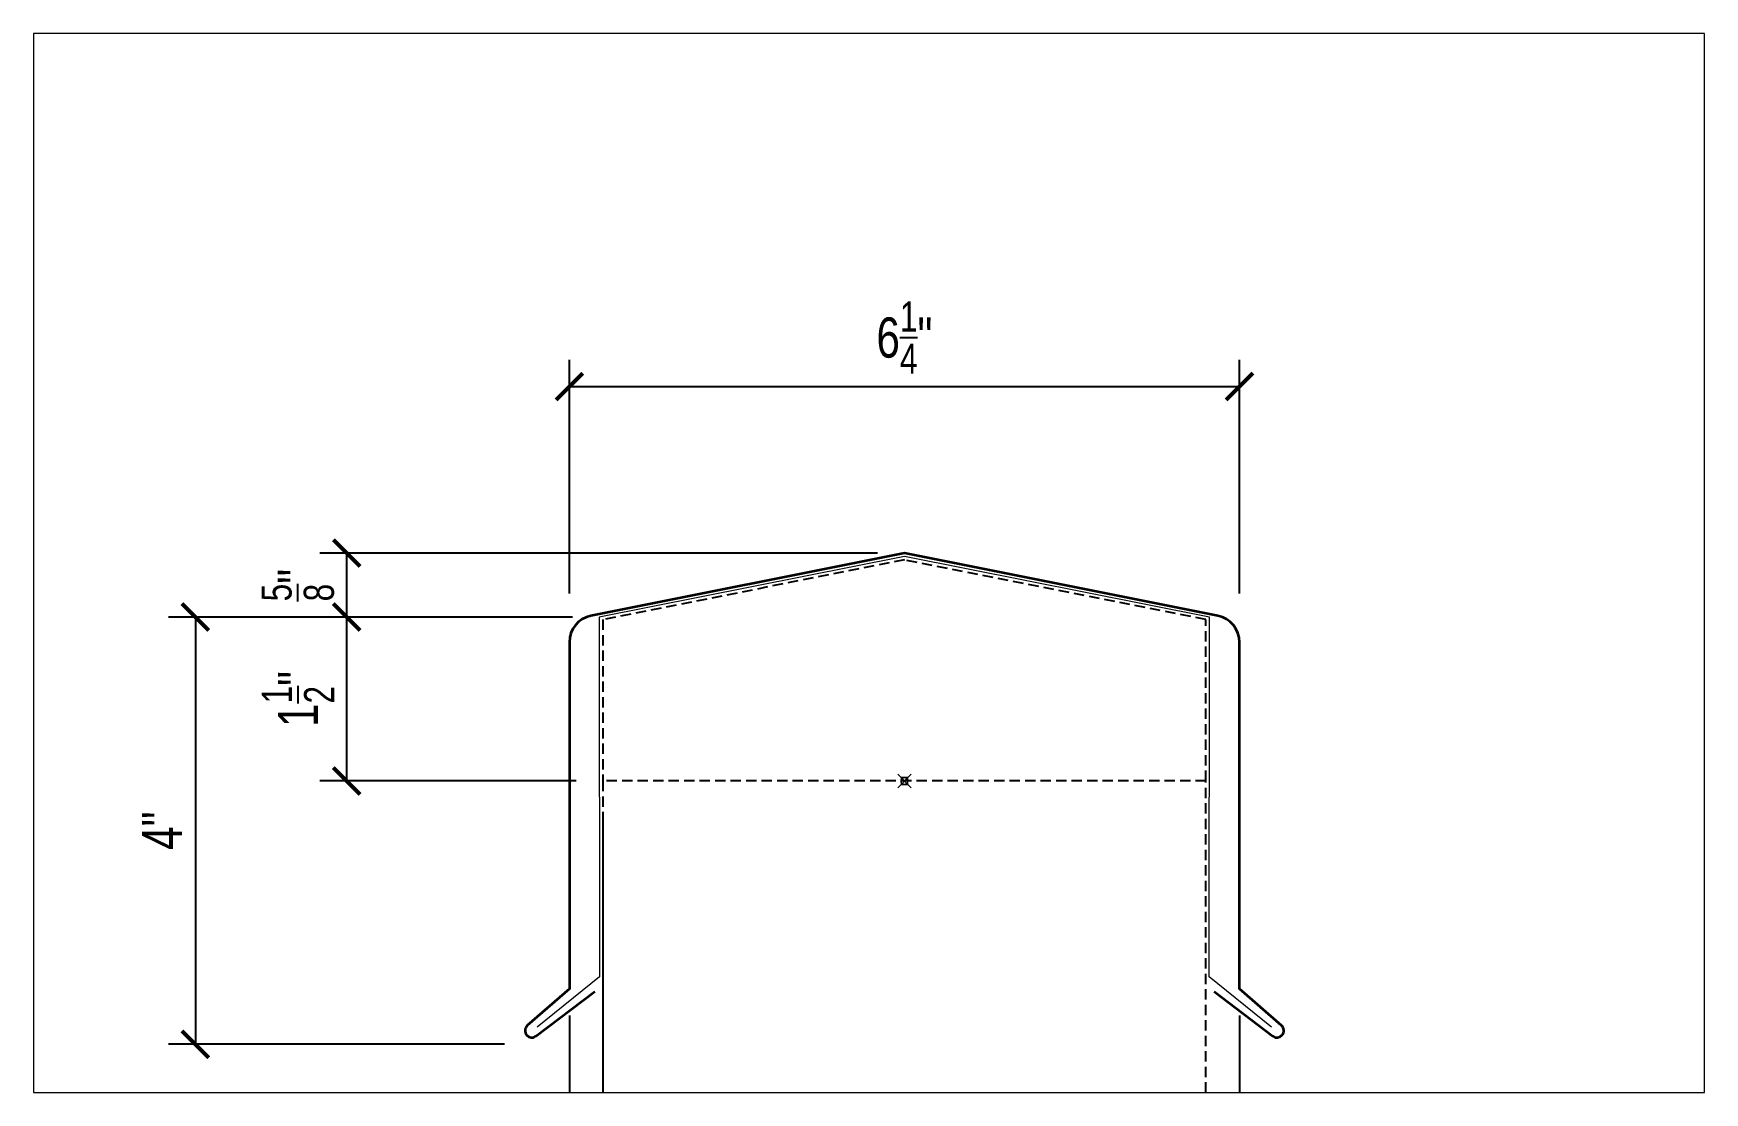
# Paper-space layout 'Work' of a CAD drawing. Header units: inches. Extents: x 0 to 35.5, y 0 to 22.5.
# The model-space entities are those that its viewports show. They can reach past a viewport. Long polylines and large blocks are cut down to what shows.
import ezdxf
from ezdxf.enums import TextEntityAlignment as Align

# ---------------------------------------------------------------- set-up
doc = ezdxf.new("R2010")
doc.units = ezdxf.units.IN
doc.header["$LTSCALE"] = 4
doc.header["$MEASUREMENT"] = 0
doc.header["$PDMODE"] = 99
doc.header["$PDSIZE"] = 0.0625
doc.linetypes.add('HIDDEN2', pattern=[0.1875, 0.125, -0.0625])
doc.layers.get('Defpoints').update_dxf_attribs({"color": 121})
for name, color, linetype, lineweight in [('A-Anno-Dims', 211, 'Continuous', 25), ('G-Anno-Ttlb', 213, 'Continuous', 50), ('SubStrate', 81, 'HIDDEN2', 25), ('Thin', 150, 'Continuous', 18), ('Wide', 212, 'Continuous', 35)]:
    doc.layers.add(name, color=color, linetype=linetype, lineweight=lineweight)
doc.layers.add('G-Anno-Nplt', color=140, linetype='Continuous', lineweight=18, plot=False)
doc.layers.add('G-Anno-View', color=161, linetype='Continuous', lineweight=18, plot=False)
doc.styles.add('Arch-Dim', font='ARIAL.TTF', dxfattribs={"width": 0.75})
doc.styles.add('RomanS', font='romans.shx')
doc.dimstyles.new('Aec-Arch-I-3', dxfattribs={"dimscale": 4, "dimtxt": 0.09375, "dimasz": 0.0625, "dimexe": 0.0625, "dimexo": 0.0625, "dimgap": 0.03125, "dimtad": 1, "dimdec": 4, "dimzin": 3, "dimdsep": 46, "dimlunit": 4, "dimtxsty": 'Arch-Dim', "dimblk": 'ARCHTICK', "dimcen": 0.09375, "dimclrd": 8, "dimclre": 8, "dimazin": 2, "dimtfac": 0.75, "dimtdec": 4, "dimtix": 1, "dimtmove": 1, "dimatfit": 2, "dimldrblk": 'OPEN90', "dimfxl": 1, "dimtolj": 1, "dimtzin": 0, "dimarcsym": 0})

# ---------------------------------------------------------------- blocks, each defined once
blk = doc.blocks.new('_ArchTick')
at = {"color": 0, "linetype": 'ByBlock', "const_width": 0.15}
blk.add_lwpolyline([(-0.5, -0.5), (0.5, 0.5)], dxfattribs=at)
blk = doc.blocks.new('*D107')
at = {"layer": 'A-Anno-Dims', "color": 8, "lineweight": -2}
for p, q in [((1654.792, 1663.207), (1654.792, 1665.386)), ((1661.042, 1663.207), (1661.042, 1665.386)), ((1654.792, 1665.136), (1661.042, 1665.136))]:
    blk.add_line(p, q, dxfattribs=at)
at = {"layer": 'Defpoints', "color": 0}
for p in [(1661.042, 1665.136), (1654.792, 1662.957), (1661.042, 1662.957)]:
    blk.add_point(p, dxfattribs=at)
at = {"layer": 'A-Anno-Dims', "color": 8, "lineweight": -2, "xscale": 0.25, "yscale": 0.25, "zscale": 0.25, "rotation": 180}
blk.add_blockref('_ArchTick', (1654.792, 1665.136), dxfattribs=at)
at = {"layer": 'A-Anno-Dims', "color": 8, "lineweight": -2, "xscale": 0.25, "yscale": 0.25, "zscale": 0.25}
blk.add_blockref('_ArchTick', (1661.042, 1665.136), dxfattribs=at)
at = {"layer": 'A-Anno-Dims', "color": 0, "insert": (1657.917, 1665.593), "char_height": 0.375, "attachment_point": 5, "style": 'Arch-Dim'}
blk.add_mtext('\\A1;6{\\H0.750000x;\\S1/4;}"', dxfattribs=at)
blk = doc.blocks.new('_Open90')
at = {"color": 0, "linetype": 'ByBlock', "lineweight": -2}
for p, q in [((0, 0), (-1, 0)), ((-0.5, 0.5), (0, 0)), ((0, 0), (-0.5, -0.5))]:
    blk.add_line(p, q, dxfattribs=at)
blk = doc.blocks.new('*D104')
at = {"layer": 'A-Anno-Dims', "color": 8, "lineweight": -2}
for p, q in [((1654.82, 1662.986), (1652.465, 1662.986)), ((1652.715, 1661.457), (1652.715, 1662.986)), ((1654.854, 1661.457), (1652.465, 1661.457))]:
    blk.add_line(p, q, dxfattribs=at)
at = {"layer": 'Defpoints', "color": 0}
for p in [(1652.715, 1662.986), (1655.07, 1662.986), (1655.104, 1661.457)]:
    blk.add_point(p, dxfattribs=at)
at = {"layer": 'A-Anno-Dims', "color": 8, "lineweight": -2, "xscale": 0.25, "yscale": 0.25, "zscale": 0.25}
for p, rotation in [((1652.715, 1662.986), 90), ((1652.715, 1661.457), 270)]:
    blk.add_blockref('_ArchTick', p, dxfattribs=dict(at, rotation=rotation))
at = {"layer": 'A-Anno-Dims', "color": 0, "insert": (1652.261, 1662.222), "char_height": 0.375, "attachment_point": 5, "rotation": 90, "style": 'Arch-Dim'}
blk.add_mtext('\\A1;1{\\H0.750000x;\\S1/2;}"', dxfattribs=at)
blk = doc.blocks.new('*D105')
at = {"layer": 'A-Anno-Dims', "color": 8, "lineweight": -2}
for p, q in [((1654.82, 1662.986), (1651.054, 1662.986)), ((1651.304, 1662.986), (1651.304, 1659.001)), ((1654.186, 1659.001), (1651.054, 1659.001))]:
    blk.add_line(p, q, dxfattribs=at)
at = {"layer": 'Defpoints', "color": 0}
for p in [(1655.07, 1662.986), (1651.304, 1659.001), (1654.436, 1659.001)]:
    blk.add_point(p, dxfattribs=at)
at = {"layer": 'A-Anno-Dims', "color": 8, "lineweight": -2, "xscale": 0.25, "yscale": 0.25, "zscale": 0.25}
for p, rotation in [((1651.304, 1662.986), 90), ((1651.304, 1659.001), 270)]:
    blk.add_blockref('_ArchTick', p, dxfattribs=dict(at, rotation=rotation))
at = {"layer": 'A-Anno-Dims', "color": 0, "insert": (1650.992, 1660.994), "char_height": 0.375, "attachment_point": 5, "rotation": 90, "style": 'Arch-Dim'}
blk.add_mtext('\\A1;4"', dxfattribs=at)
blk = doc.blocks.new('*D106')
at = {"layer": 'A-Anno-Dims', "color": 8, "lineweight": -2}
for p, q in [((1655.104, 1661.139), (1655.104, 1656.777)), ((1654.792, 1659.269), (1654.792, 1656.777)), ((1654.948, 1657.027), (1654.227, 1656.144)), ((1655.104, 1657.027), (1654.792, 1657.027)), ((1654.227, 1656.144), (1653.56, 1656.144))]:
    blk.add_line(p, q, dxfattribs=at)
at = {"layer": 'Defpoints', "color": 0}
for p in [(1655.104, 1661.389), (1654.792, 1659.519), (1654.792, 1657.027)]:
    blk.add_point(p, dxfattribs=at)
at = {"layer": 'A-Anno-Dims', "color": 8, "lineweight": -2, "xscale": 0.25, "yscale": 0.25, "zscale": 0.25, "rotation": 180}
blk.add_blockref('_ArchTick', (1654.792, 1657.027), dxfattribs=at)
at = {"layer": 'A-Anno-Dims', "color": 8, "lineweight": -2, "xscale": 0.25, "yscale": 0.25, "zscale": 0.25}
blk.add_blockref('_ArchTick', (1655.104, 1657.027), dxfattribs=at)
at = {"layer": 'A-Anno-Dims', "color": 0, "insert": (1653.893, 1656.601), "char_height": 0.375, "attachment_point": 5, "style": 'Arch-Dim'}
blk.add_mtext('\\A1;{\\H0.750000x;\\S5/16;}"', dxfattribs=at)
blk = doc.blocks.new('*D108')
at = {"layer": 'A-Anno-Dims', "color": 8, "lineweight": -2}
for p, q in [((1661.042, 1659.269), (1661.042, 1656.686)), ((1660.729, 1658.298), (1660.729, 1656.686)), ((1660.729, 1656.936), (1661.042, 1656.936)), ((1660.885, 1656.936), (1661.883, 1655.832)), ((1661.883, 1655.832), (1662.551, 1655.832))]:
    blk.add_line(p, q, dxfattribs=at)
at = {"layer": 'Defpoints', "color": 0}
for p in [(1661.042, 1659.519), (1660.729, 1658.548), (1661.042, 1656.936)]:
    blk.add_point(p, dxfattribs=at)
at = {"layer": 'A-Anno-Dims', "color": 8, "lineweight": -2, "xscale": 0.25, "yscale": 0.25, "zscale": 0.25, "rotation": 180}
blk.add_blockref('_ArchTick', (1660.729, 1656.936), dxfattribs=at)
at = {"layer": 'A-Anno-Dims', "color": 8, "lineweight": -2, "xscale": 0.25, "yscale": 0.25, "zscale": 0.25}
blk.add_blockref('_ArchTick', (1661.042, 1656.936), dxfattribs=at)
at = {"layer": 'A-Anno-Dims', "color": 0, "insert": (1662.217, 1656.289), "char_height": 0.375, "attachment_point": 5, "style": 'Arch-Dim'}
blk.add_mtext('\\A1;{\\H0.750000x;\\S5/16;}"', dxfattribs=at)
blk = doc.blocks.new('*D111')
at = {"layer": 'A-Anno-Dims', "color": 8, "lineweight": -2}
for p, q in [((1657.667, 1663.582), (1652.465, 1663.582)), ((1652.715, 1662.986), (1652.715, 1663.582)), ((1654.82, 1662.986), (1652.465, 1662.986))]:
    blk.add_line(p, q, dxfattribs=at)
at = {"layer": 'Defpoints', "color": 0}
for p in [(1652.715, 1663.582), (1657.917, 1663.582), (1655.07, 1662.986)]:
    blk.add_point(p, dxfattribs=at)
at = {"layer": 'A-Anno-Dims', "color": 8, "lineweight": -2, "xscale": 0.25, "yscale": 0.25, "zscale": 0.25}
for p, rotation in [((1652.715, 1663.582), 90), ((1652.715, 1662.986), 270)]:
    blk.add_blockref('_ArchTick', p, dxfattribs=dict(at, rotation=rotation))
at = {"layer": 'A-Anno-Dims', "color": 0, "insert": (1652.258, 1663.284), "char_height": 0.375, "attachment_point": 5, "rotation": 90, "style": 'Arch-Dim'}
blk.add_mtext('\\A1;{\\H0.750000x;\\S5/8;}"', dxfattribs=at)
blk = doc.blocks.new('Anno_Title_T2')
at = {"color": 0, "linetype": 'ByBlock', "lineweight": -2, "style": 'RomanS'}
blk.add_attdef('TITLE', (0, 0.5), '', height=1.25, dxfattribs=at)
blk.add_attdef('SCALE', text='', height=0.75, dxfattribs=at).set_placement((0, -0.5), align=Align.TOP_LEFT)
blk = doc.blocks.new('AecDtl_PeakedCoping6UK')
at = {"layer": 'Thin'}
blk.add_lwpolyline([(3.425, -2.297), (2.844, -1.828), (2.847, 1.529), (0, 2.094), (-2.847, 1.529), (-2.844, -1.828), (-3.425, -2.297)], dxfattribs=at)
at = {"layer": 'Wide'}
blk.add_lwpolyline([(2.888, -1.964), (3.437, -2.381, 0.393565), (3.521, -2.372), (3.523, -2.37, 0.414214), (3.517, -2.282), (3.125, -1.938), (3.125, 1.295, 0.357511), (2.924, 1.54), (0, 2.125), (-2.924, 1.54, 0.357511), (-3.125, 1.295), (-3.125, -1.938), (-3.517, -2.282, 0.414214), (-3.523, -2.37), (-3.521, -2.372, 0.393565), (-3.437, -2.381), (-2.888, -1.964)], format="xyb", dxfattribs=at)

msp = doc.modelspace()

# ---------------------------------------------------------------- linework, layer by layer
at = {"layer": 'G-Anno-Nplt'}
msp.add_point((1657.91655, 1661.45685), dxfattribs=at)
at = {"layer": 'SubStrate'}
msp.add_lwpolyline([(1660.72905, 1661.45685), (1660.72905, 1662.96183), (1657.91655, 1663.51935), (1655.10405, 1662.96183), (1655.10405, 1661.45685)], dxfattribs=at)
msp.add_lwpolyline([(1655.10405, 1655.63891), (1660.72905, 1655.63891), (1660.72905, 1661.45685), (1655.10405, 1661.45685)], close=True, dxfattribs=at)

# ---------------------------------------------------------------- block references
msp.add_blockref('AecDtl_PeakedCoping6UK', (1657.91655, 1661.45685))
at = {"layer": 'G-Anno-Ttlb'}
ref = msp.add_blockref('Anno_Title_T2', (1651.348, 1658.04568), dxfattribs=dict(at, xscale=0.25, yscale=0.25, zscale=0.25))
ref.add_attrib('TITLE', 'Outside', (1651.348, 1658.17068), dxfattribs={"layer": '0', "color": 0, "linetype": 'ByBlock', "lineweight": -2, "height": 0.3125, "style": 'Arch-Dim'})
ref = msp.add_blockref('Anno_Title_T2', (1662.0966, 1658.04568), dxfattribs=dict(at, xscale=0.25, yscale=0.25, zscale=0.25))
ref.add_attrib('TITLE', 'Inside', (1662.0966, 1658.17068), dxfattribs={"layer": '0', "color": 0, "linetype": 'ByBlock', "lineweight": -2, "height": 0.3125, "style": 'Arch-Dim'})

# ---------------------------------------------------------------- dimensions: what is measured, and where the dimension line sits
at = {"layer": 'A-Anno-Dims'}
dim = msp.add_linear_dim(base=(1661.04155, 1665.13598), p1=(1654.79155, 1662.95685), p2=(1661.04155, 1662.95685), dimstyle='Aec-Arch-I-3', dxfattribs=at)
dim.commit()
dim.dimension.update_dxf_attribs({"geometry": '*D107', "text_midpoint": (1657.91655, 1665.59288)})
for base, p1, p2, picture, middle in [((1652.71483, 1663.58185), (1655.06973, 1662.98628), (1657.91655, 1663.58185), '*D111', (1652.25825, 1663.28407)), ((1651.304, 1659.00122), (1655.06973, 1662.98628), (1654.43577, 1659.00122), '*D105', (1650.9915, 1660.99375)), ((1652.71483, 1662.98628), (1655.10405, 1661.45685), (1655.06973, 1662.98628), '*D104', (1652.26056, 1662.22157))]:
    dim = msp.add_linear_dim(base=base, p1=p1, p2=p2, angle=90, dimstyle='Aec-Arch-I-3', dxfattribs=at)
    dim.commit()
    dim.dimension.update_dxf_attribs({"geometry": picture, "text_midpoint": middle})
for base, p1, p2, picture, middle in [((1654.79155, 1657.02693), (1655.10405, 1661.38891), (1654.79155, 1659.51902), '*D106', (1654.10216, 1656.14403)), ((1661.04155, 1656.9359), (1660.72905, 1658.54788), (1661.04155, 1659.51902), '*D108', (1662.00838, 1655.83227))]:
    dim = msp.add_linear_dim(base=base, p1=p1, p2=p2, dimstyle='Aec-Arch-I-3', dxfattribs=at)
    dim.commit()
    dim.dimension.update_dxf_attribs({"geometry": picture, "text_midpoint": middle, "dimtype": 160})

psp = doc.layouts.new('Work')

# ---------------------------------------------------------------- viewports
at = {"layer": 'G-Anno-View'}
psp.add_viewport(center=(17.75, 11.25), size=(35.5, 22.5), view_center_point=(1657.5865, 1663.49013), view_height=9.8788823, dxfattribs=at)

doc.saveas('drawing.dxf')
